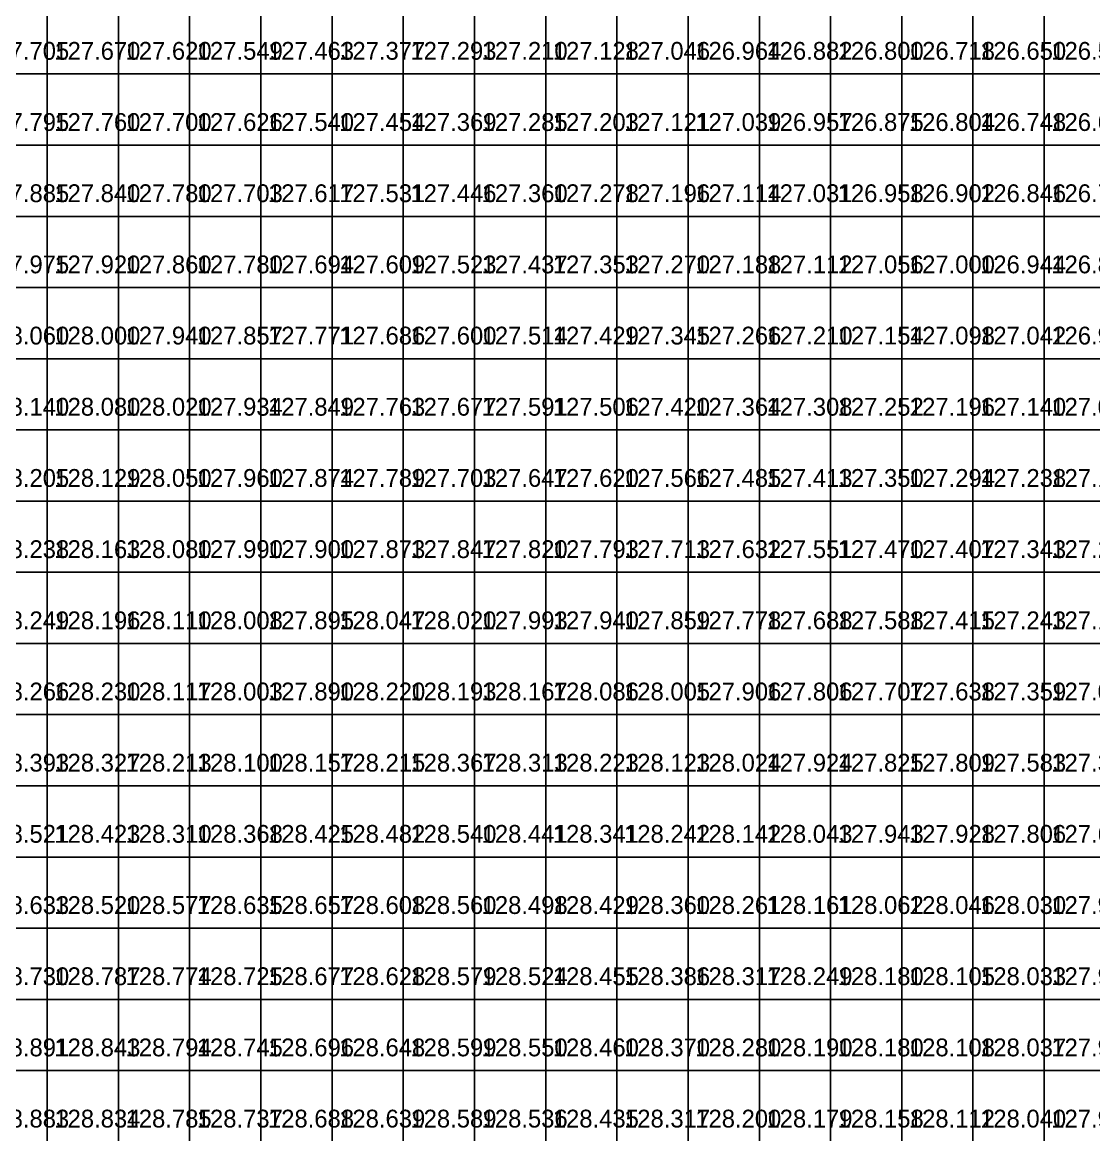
# Model space of a CAD drawing. Header units: metres. Extents: x 287857 to 287978, y 62957 to 63018.
# Drawn here: x 287917.57 to 287932.62, y 62971.93 to 62987.56 of the extents above; entities that cross this region are included whole.
import ezdxf

# ---------------------------------------------------------------- set-up
doc = ezdxf.new("R2010")
doc.units = ezdxf.units.M
for name, color, linetype, true_color in [('SURVEY-INTERP', 7, 'Continuous', 0x94a3b8), ('SURVEY-LEVEL-TXT', 7, 'Continuous', 0x4ade80), ('SURVEY-REAL', 7, 'Continuous', 0x4ade80)]:
    doc.layers.add(name, color=color, linetype=linetype, true_color=true_color)

msp = doc.modelspace()

# ---------------------------------------------------------------- linework, layer by layer
at = {"layer": 'SURVEY-INTERP'}
for points in [[(287916.925, 62986.831, 127.705), (287917.925, 62986.831, 127.705), (287917.925, 62987.831, 127.705), (287916.925, 62987.831, 127.705), (287916.925, 62986.831, 127.705)], [(287917.925, 62986.831, 127.67), (287918.925, 62986.831, 127.67), (287918.925, 62987.831, 127.67), (287917.925, 62987.831, 127.67), (287917.925, 62986.831, 127.67)], [(287918.925, 62986.831, 127.62), (287919.925, 62986.831, 127.62), (287919.925, 62987.831, 127.62), (287918.925, 62987.831, 127.62), (287918.925, 62986.831, 127.62)], [(287919.925, 62986.831, 127.549), (287920.925, 62986.831, 127.549), (287920.925, 62987.831, 127.549), (287919.925, 62987.831, 127.549), (287919.925, 62986.831, 127.549)], [(287920.925, 62986.831, 127.463), (287921.925, 62986.831, 127.463), (287921.925, 62987.831, 127.463), (287920.925, 62987.831, 127.463), (287920.925, 62986.831, 127.463)], [(287921.925, 62986.831, 127.377), (287922.925, 62986.831, 127.377), (287922.925, 62987.831, 127.377), (287921.925, 62987.831, 127.377), (287921.925, 62986.831, 127.377)], [(287922.925, 62986.831, 127.293), (287923.925, 62986.831, 127.293), (287923.925, 62987.831, 127.293), (287922.925, 62987.831, 127.293), (287922.925, 62986.831, 127.293)], [(287923.925, 62986.831, 127.21), (287924.925, 62986.831, 127.21), (287924.925, 62987.831, 127.21), (287923.925, 62987.831, 127.21), (287923.925, 62986.831, 127.21)], [(287924.925, 62986.831, 127.128), (287925.925, 62986.831, 127.128), (287925.925, 62987.831, 127.128), (287924.925, 62987.831, 127.128), (287924.925, 62986.831, 127.128)], [(287925.925, 62986.831, 127.046), (287926.925, 62986.831, 127.046), (287926.925, 62987.831, 127.046), (287925.925, 62987.831, 127.046), (287925.925, 62986.831, 127.046)], [(287926.925, 62986.831, 126.964), (287927.925, 62986.831, 126.964), (287927.925, 62987.831, 126.964), (287926.925, 62987.831, 126.964), (287926.925, 62986.831, 126.964)], [(287927.925, 62986.831, 126.882), (287928.925, 62986.831, 126.882), (287928.925, 62987.831, 126.882), (287927.925, 62987.831, 126.882), (287927.925, 62986.831, 126.882)], [(287928.925, 62986.831, 126.8), (287929.925, 62986.831, 126.8), (287929.925, 62987.831, 126.8), (287928.925, 62987.831, 126.8), (287928.925, 62986.831, 126.8)], [(287929.925, 62986.831, 126.718), (287930.925, 62986.831, 126.718), (287930.925, 62987.831, 126.718), (287929.925, 62987.831, 126.718), (287929.925, 62986.831, 126.718)], [(287930.925, 62986.831, 126.65), (287931.925, 62986.831, 126.65), (287931.925, 62987.831, 126.65), (287930.925, 62987.831, 126.65), (287930.925, 62986.831, 126.65)], [(287931.925, 62986.831, 126.594), (287932.925, 62986.831, 126.594), (287932.925, 62987.831, 126.594), (287931.925, 62987.831, 126.594), (287931.925, 62986.831, 126.594)], [(287916.925, 62985.831, 127.795), (287917.925, 62985.831, 127.795), (287917.925, 62986.831, 127.795), (287916.925, 62986.831, 127.795), (287916.925, 62985.831, 127.795)], [(287917.925, 62985.831, 127.76), (287918.925, 62985.831, 127.76), (287918.925, 62986.831, 127.76), (287917.925, 62986.831, 127.76), (287917.925, 62985.831, 127.76)], [(287918.925, 62985.831, 127.7), (287919.925, 62985.831, 127.7), (287919.925, 62986.831, 127.7), (287918.925, 62986.831, 127.7), (287918.925, 62985.831, 127.7)], [(287919.925, 62985.831, 127.626), (287920.925, 62985.831, 127.626), (287920.925, 62986.831, 127.626), (287919.925, 62986.831, 127.626), (287919.925, 62985.831, 127.626)], [(287920.925, 62985.831, 127.54), (287921.925, 62985.831, 127.54), (287921.925, 62986.831, 127.54), (287920.925, 62986.831, 127.54), (287920.925, 62985.831, 127.54)], [(287921.925, 62985.831, 127.454), (287922.925, 62985.831, 127.454), (287922.925, 62986.831, 127.454), (287921.925, 62986.831, 127.454), (287921.925, 62985.831, 127.454)], [(287922.925, 62985.831, 127.369), (287923.925, 62985.831, 127.369), (287923.925, 62986.831, 127.369), (287922.925, 62986.831, 127.369), (287922.925, 62985.831, 127.369)], [(287923.925, 62985.831, 127.285), (287924.925, 62985.831, 127.285), (287924.925, 62986.831, 127.285), (287923.925, 62986.831, 127.285), (287923.925, 62985.831, 127.285)], [(287924.925, 62985.831, 127.203), (287925.925, 62985.831, 127.203), (287925.925, 62986.831, 127.203), (287924.925, 62986.831, 127.203), (287924.925, 62985.831, 127.203)], [(287925.925, 62985.831, 127.121), (287926.925, 62985.831, 127.121), (287926.925, 62986.831, 127.121), (287925.925, 62986.831, 127.121), (287925.925, 62985.831, 127.121)], [(287926.925, 62985.831, 127.039), (287927.925, 62985.831, 127.039), (287927.925, 62986.831, 127.039), (287926.925, 62986.831, 127.039), (287926.925, 62985.831, 127.039)], [(287927.925, 62985.831, 126.957), (287928.925, 62985.831, 126.957), (287928.925, 62986.831, 126.957), (287927.925, 62986.831, 126.957), (287927.925, 62985.831, 126.957)], [(287928.925, 62985.831, 126.875), (287929.925, 62985.831, 126.875), (287929.925, 62986.831, 126.875), (287928.925, 62986.831, 126.875), (287928.925, 62985.831, 126.875)], [(287929.925, 62985.831, 126.804), (287930.925, 62985.831, 126.804), (287930.925, 62986.831, 126.804), (287929.925, 62986.831, 126.804), (287929.925, 62985.831, 126.804)], [(287930.925, 62985.831, 126.748), (287931.925, 62985.831, 126.748), (287931.925, 62986.831, 126.748), (287930.925, 62986.831, 126.748), (287930.925, 62985.831, 126.748)], [(287931.925, 62985.831, 126.692), (287932.925, 62985.831, 126.692), (287932.925, 62986.831, 126.692), (287931.925, 62986.831, 126.692), (287931.925, 62985.831, 126.692)], [(287916.925, 62984.831, 127.885), (287917.925, 62984.831, 127.885), (287917.925, 62985.831, 127.885), (287916.925, 62985.831, 127.885), (287916.925, 62984.831, 127.885)], [(287917.925, 62984.831, 127.84), (287918.925, 62984.831, 127.84), (287918.925, 62985.831, 127.84), (287917.925, 62985.831, 127.84), (287917.925, 62984.831, 127.84)], [(287918.925, 62984.831, 127.78), (287919.925, 62984.831, 127.78), (287919.925, 62985.831, 127.78), (287918.925, 62985.831, 127.78), (287918.925, 62984.831, 127.78)], [(287919.925, 62984.831, 127.703), (287920.925, 62984.831, 127.703), (287920.925, 62985.831, 127.703), (287919.925, 62985.831, 127.703), (287919.925, 62984.831, 127.703)], [(287920.925, 62984.831, 127.617), (287921.925, 62984.831, 127.617), (287921.925, 62985.831, 127.617), (287920.925, 62985.831, 127.617), (287920.925, 62984.831, 127.617)], [(287921.925, 62984.831, 127.531), (287922.925, 62984.831, 127.531), (287922.925, 62985.831, 127.531), (287921.925, 62985.831, 127.531), (287921.925, 62984.831, 127.531)], [(287922.925, 62984.831, 127.446), (287923.925, 62984.831, 127.446), (287923.925, 62985.831, 127.446), (287922.925, 62985.831, 127.446), (287922.925, 62984.831, 127.446)], [(287923.925, 62984.831, 127.36), (287924.925, 62984.831, 127.36), (287924.925, 62985.831, 127.36), (287923.925, 62985.831, 127.36), (287923.925, 62984.831, 127.36)], [(287924.925, 62984.831, 127.278), (287925.925, 62984.831, 127.278), (287925.925, 62985.831, 127.278), (287924.925, 62985.831, 127.278), (287924.925, 62984.831, 127.278)], [(287925.925, 62984.831, 127.196), (287926.925, 62984.831, 127.196), (287926.925, 62985.831, 127.196), (287925.925, 62985.831, 127.196), (287925.925, 62984.831, 127.196)], [(287926.925, 62984.831, 127.114), (287927.925, 62984.831, 127.114), (287927.925, 62985.831, 127.114), (287926.925, 62985.831, 127.114), (287926.925, 62984.831, 127.114)], [(287927.925, 62984.831, 127.031), (287928.925, 62984.831, 127.031), (287928.925, 62985.831, 127.031), (287927.925, 62985.831, 127.031), (287927.925, 62984.831, 127.031)], [(287928.925, 62984.831, 126.958), (287929.925, 62984.831, 126.958), (287929.925, 62985.831, 126.958), (287928.925, 62985.831, 126.958), (287928.925, 62984.831, 126.958)], [(287929.925, 62984.831, 126.902), (287930.925, 62984.831, 126.902), (287930.925, 62985.831, 126.902), (287929.925, 62985.831, 126.902), (287929.925, 62984.831, 126.902)], [(287930.925, 62984.831, 126.846), (287931.925, 62984.831, 126.846), (287931.925, 62985.831, 126.846), (287930.925, 62985.831, 126.846), (287930.925, 62984.831, 126.846)], [(287931.925, 62984.831, 126.79), (287932.925, 62984.831, 126.79), (287932.925, 62985.831, 126.79), (287931.925, 62985.831, 126.79), (287931.925, 62984.831, 126.79)], [(287916.925, 62983.831, 127.975), (287917.925, 62983.831, 127.975), (287917.925, 62984.831, 127.975), (287916.925, 62984.831, 127.975), (287916.925, 62983.831, 127.975)], [(287917.925, 62983.831, 127.92), (287918.925, 62983.831, 127.92), (287918.925, 62984.831, 127.92), (287917.925, 62984.831, 127.92), (287917.925, 62983.831, 127.92)], [(287918.925, 62983.831, 127.86), (287919.925, 62983.831, 127.86), (287919.925, 62984.831, 127.86), (287918.925, 62984.831, 127.86), (287918.925, 62983.831, 127.86)], [(287919.925, 62983.831, 127.78), (287920.925, 62983.831, 127.78), (287920.925, 62984.831, 127.78), (287919.925, 62984.831, 127.78), (287919.925, 62983.831, 127.78)], [(287920.925, 62983.831, 127.694), (287921.925, 62983.831, 127.694), (287921.925, 62984.831, 127.694), (287920.925, 62984.831, 127.694), (287920.925, 62983.831, 127.694)], [(287921.925, 62983.831, 127.609), (287922.925, 62983.831, 127.609), (287922.925, 62984.831, 127.609), (287921.925, 62984.831, 127.609), (287921.925, 62983.831, 127.609)], [(287922.925, 62983.831, 127.523), (287923.925, 62983.831, 127.523), (287923.925, 62984.831, 127.523), (287922.925, 62984.831, 127.523), (287922.925, 62983.831, 127.523)], [(287923.925, 62983.831, 127.437), (287924.925, 62983.831, 127.437), (287924.925, 62984.831, 127.437), (287923.925, 62984.831, 127.437), (287923.925, 62983.831, 127.437)], [(287924.925, 62983.831, 127.353), (287925.925, 62983.831, 127.353), (287925.925, 62984.831, 127.353), (287924.925, 62984.831, 127.353), (287924.925, 62983.831, 127.353)], [(287925.925, 62983.831, 127.27), (287926.925, 62983.831, 127.27), (287926.925, 62984.831, 127.27), (287925.925, 62984.831, 127.27), (287925.925, 62983.831, 127.27)], [(287926.925, 62983.831, 127.188), (287927.925, 62983.831, 127.188), (287927.925, 62984.831, 127.188), (287926.925, 62984.831, 127.188), (287926.925, 62983.831, 127.188)], [(287927.925, 62983.831, 127.112), (287928.925, 62983.831, 127.112), (287928.925, 62984.831, 127.112), (287927.925, 62984.831, 127.112), (287927.925, 62983.831, 127.112)], [(287928.925, 62983.831, 127.056), (287929.925, 62983.831, 127.056), (287929.925, 62984.831, 127.056), (287928.925, 62984.831, 127.056), (287928.925, 62983.831, 127.056)], [(287929.925, 62983.831, 127), (287930.925, 62983.831, 127), (287930.925, 62984.831, 127), (287929.925, 62984.831, 127), (287929.925, 62983.831, 127)], [(287930.925, 62983.831, 126.944), (287931.925, 62983.831, 126.944), (287931.925, 62984.831, 126.944), (287930.925, 62984.831, 126.944), (287930.925, 62983.831, 126.944)], [(287931.925, 62983.831, 126.888), (287932.925, 62983.831, 126.888), (287932.925, 62984.831, 126.888), (287931.925, 62984.831, 126.888), (287931.925, 62983.831, 126.888)], [(287916.925, 62982.831, 128.06), (287917.925, 62982.831, 128.06), (287917.925, 62983.831, 128.06), (287916.925, 62983.831, 128.06), (287916.925, 62982.831, 128.06)], [(287917.925, 62982.831, 128), (287918.925, 62982.831, 128), (287918.925, 62983.831, 128), (287917.925, 62983.831, 128), (287917.925, 62982.831, 128)], [(287918.925, 62982.831, 127.94), (287919.925, 62982.831, 127.94), (287919.925, 62983.831, 127.94), (287918.925, 62983.831, 127.94), (287918.925, 62982.831, 127.94)], [(287919.925, 62982.831, 127.857), (287920.925, 62982.831, 127.857), (287920.925, 62983.831, 127.857), (287919.925, 62983.831, 127.857), (287919.925, 62982.831, 127.857)], [(287920.925, 62982.831, 127.771), (287921.925, 62982.831, 127.771), (287921.925, 62983.831, 127.771), (287920.925, 62983.831, 127.771), (287920.925, 62982.831, 127.771)], [(287921.925, 62982.831, 127.686), (287922.925, 62982.831, 127.686), (287922.925, 62983.831, 127.686), (287921.925, 62983.831, 127.686), (287921.925, 62982.831, 127.686)], [(287922.925, 62982.831, 127.6), (287923.925, 62982.831, 127.6), (287923.925, 62983.831, 127.6), (287922.925, 62983.831, 127.6), (287922.925, 62982.831, 127.6)], [(287923.925, 62982.831, 127.514), (287924.925, 62982.831, 127.514), (287924.925, 62983.831, 127.514), (287923.925, 62983.831, 127.514), (287923.925, 62982.831, 127.514)], [(287924.925, 62982.831, 127.429), (287925.925, 62982.831, 127.429), (287925.925, 62983.831, 127.429), (287924.925, 62983.831, 127.429), (287924.925, 62982.831, 127.429)], [(287925.925, 62982.831, 127.345), (287926.925, 62982.831, 127.345), (287926.925, 62983.831, 127.345), (287925.925, 62983.831, 127.345), (287925.925, 62982.831, 127.345)], [(287926.925, 62982.831, 127.266), (287927.925, 62982.831, 127.266), (287927.925, 62983.831, 127.266), (287926.925, 62983.831, 127.266), (287926.925, 62982.831, 127.266)], [(287927.925, 62982.831, 127.21), (287928.925, 62982.831, 127.21), (287928.925, 62983.831, 127.21), (287927.925, 62983.831, 127.21), (287927.925, 62982.831, 127.21)], [(287928.925, 62982.831, 127.154), (287929.925, 62982.831, 127.154), (287929.925, 62983.831, 127.154), (287928.925, 62983.831, 127.154), (287928.925, 62982.831, 127.154)], [(287929.925, 62982.831, 127.098), (287930.925, 62982.831, 127.098), (287930.925, 62983.831, 127.098), (287929.925, 62983.831, 127.098), (287929.925, 62982.831, 127.098)], [(287930.925, 62982.831, 127.042), (287931.925, 62982.831, 127.042), (287931.925, 62983.831, 127.042), (287930.925, 62983.831, 127.042), (287930.925, 62982.831, 127.042)], [(287931.925, 62982.831, 126.986), (287932.925, 62982.831, 126.986), (287932.925, 62983.831, 126.986), (287931.925, 62983.831, 126.986), (287931.925, 62982.831, 126.986)], [(287916.925, 62981.831, 128.14), (287917.925, 62981.831, 128.14), (287917.925, 62982.831, 128.14), (287916.925, 62982.831, 128.14), (287916.925, 62981.831, 128.14)], [(287917.925, 62981.831, 128.08), (287918.925, 62981.831, 128.08), (287918.925, 62982.831, 128.08), (287917.925, 62982.831, 128.08), (287917.925, 62981.831, 128.08)], [(287919.925, 62981.831, 127.934), (287920.925, 62981.831, 127.934), (287920.925, 62982.831, 127.934), (287919.925, 62982.831, 127.934), (287919.925, 62981.831, 127.934)], [(287920.925, 62981.831, 127.849), (287921.925, 62981.831, 127.849), (287921.925, 62982.831, 127.849), (287920.925, 62982.831, 127.849), (287920.925, 62981.831, 127.849)], [(287921.925, 62981.831, 127.763), (287922.925, 62981.831, 127.763), (287922.925, 62982.831, 127.763), (287921.925, 62982.831, 127.763), (287921.925, 62981.831, 127.763)], [(287922.925, 62981.831, 127.677), (287923.925, 62981.831, 127.677), (287923.925, 62982.831, 127.677), (287922.925, 62982.831, 127.677), (287922.925, 62981.831, 127.677)], [(287923.925, 62981.831, 127.591), (287924.925, 62981.831, 127.591), (287924.925, 62982.831, 127.591), (287923.925, 62982.831, 127.591), (287923.925, 62981.831, 127.591)], [(287924.925, 62981.831, 127.506), (287925.925, 62981.831, 127.506), (287925.925, 62982.831, 127.506), (287924.925, 62982.831, 127.506), (287924.925, 62981.831, 127.506)], [(287926.925, 62981.831, 127.364), (287927.925, 62981.831, 127.364), (287927.925, 62982.831, 127.364), (287926.925, 62982.831, 127.364), (287926.925, 62981.831, 127.364)], [(287927.925, 62981.831, 127.308), (287928.925, 62981.831, 127.308), (287928.925, 62982.831, 127.308), (287927.925, 62982.831, 127.308), (287927.925, 62981.831, 127.308)], [(287928.925, 62981.831, 127.252), (287929.925, 62981.831, 127.252), (287929.925, 62982.831, 127.252), (287928.925, 62982.831, 127.252), (287928.925, 62981.831, 127.252)], [(287929.925, 62981.831, 127.196), (287930.925, 62981.831, 127.196), (287930.925, 62982.831, 127.196), (287929.925, 62982.831, 127.196), (287929.925, 62981.831, 127.196)], [(287930.925, 62981.831, 127.14), (287931.925, 62981.831, 127.14), (287931.925, 62982.831, 127.14), (287930.925, 62982.831, 127.14), (287930.925, 62981.831, 127.14)], [(287931.925, 62981.831, 127.084), (287932.925, 62981.831, 127.084), (287932.925, 62982.831, 127.084), (287931.925, 62982.831, 127.084), (287931.925, 62981.831, 127.084)], [(287916.925, 62980.831, 128.205), (287917.925, 62980.831, 128.205), (287917.925, 62981.831, 128.205), (287916.925, 62981.831, 128.205), (287916.925, 62980.831, 128.205)], [(287917.925, 62980.831, 128.129), (287918.925, 62980.831, 128.129), (287918.925, 62981.831, 128.129), (287917.925, 62981.831, 128.129), (287917.925, 62980.831, 128.129)], [(287918.925, 62980.831, 128.05), (287919.925, 62980.831, 128.05), (287919.925, 62981.831, 128.05), (287918.925, 62981.831, 128.05), (287918.925, 62980.831, 128.05)], [(287919.925, 62980.831, 127.96), (287920.925, 62980.831, 127.96), (287920.925, 62981.831, 127.96), (287919.925, 62981.831, 127.96), (287919.925, 62980.831, 127.96)], [(287920.925, 62980.831, 127.874), (287921.925, 62980.831, 127.874), (287921.925, 62981.831, 127.874), (287920.925, 62981.831, 127.874), (287920.925, 62980.831, 127.874)], [(287921.925, 62980.831, 127.789), (287922.925, 62980.831, 127.789), (287922.925, 62981.831, 127.789), (287921.925, 62981.831, 127.789), (287921.925, 62980.831, 127.789)], [(287922.925, 62980.831, 127.703), (287923.925, 62980.831, 127.703), (287923.925, 62981.831, 127.703), (287922.925, 62981.831, 127.703), (287922.925, 62980.831, 127.703)], [(287923.925, 62980.831, 127.647), (287924.925, 62980.831, 127.647), (287924.925, 62981.831, 127.647), (287923.925, 62981.831, 127.647), (287923.925, 62980.831, 127.647)], [(287924.925, 62980.831, 127.62), (287925.925, 62980.831, 127.62), (287925.925, 62981.831, 127.62), (287924.925, 62981.831, 127.62), (287924.925, 62980.831, 127.62)], [(287925.925, 62980.831, 127.566), (287926.925, 62980.831, 127.566), (287926.925, 62981.831, 127.566), (287925.925, 62981.831, 127.566), (287925.925, 62980.831, 127.566)], [(287926.925, 62980.831, 127.485), (287927.925, 62980.831, 127.485), (287927.925, 62981.831, 127.485), (287926.925, 62981.831, 127.485), (287926.925, 62980.831, 127.485)], [(287927.925, 62980.831, 127.413), (287928.925, 62980.831, 127.413), (287928.925, 62981.831, 127.413), (287927.925, 62981.831, 127.413), (287927.925, 62980.831, 127.413)], [(287928.925, 62980.831, 127.35), (287929.925, 62980.831, 127.35), (287929.925, 62981.831, 127.35), (287928.925, 62981.831, 127.35), (287928.925, 62980.831, 127.35)], [(287929.925, 62980.831, 127.294), (287930.925, 62980.831, 127.294), (287930.925, 62981.831, 127.294), (287929.925, 62981.831, 127.294), (287929.925, 62980.831, 127.294)], [(287930.925, 62980.831, 127.238), (287931.925, 62980.831, 127.238), (287931.925, 62981.831, 127.238), (287930.925, 62981.831, 127.238), (287930.925, 62980.831, 127.238)], [(287931.925, 62980.831, 127.182), (287932.925, 62980.831, 127.182), (287932.925, 62981.831, 127.182), (287931.925, 62981.831, 127.182), (287931.925, 62980.831, 127.182)], [(287916.925, 62979.831, 128.238), (287917.925, 62979.831, 128.238), (287917.925, 62980.831, 128.238), (287916.925, 62980.831, 128.238), (287916.925, 62979.831, 128.238)], [(287917.925, 62979.831, 128.163), (287918.925, 62979.831, 128.163), (287918.925, 62980.831, 128.163), (287917.925, 62980.831, 128.163), (287917.925, 62979.831, 128.163)], [(287918.925, 62979.831, 128.08), (287919.925, 62979.831, 128.08), (287919.925, 62980.831, 128.08), (287918.925, 62980.831, 128.08), (287918.925, 62979.831, 128.08)], [(287919.925, 62979.831, 127.99), (287920.925, 62979.831, 127.99), (287920.925, 62980.831, 127.99), (287919.925, 62980.831, 127.99), (287919.925, 62979.831, 127.99)], [(287921.925, 62979.831, 127.873), (287922.925, 62979.831, 127.873), (287922.925, 62980.831, 127.873), (287921.925, 62980.831, 127.873), (287921.925, 62979.831, 127.873)], [(287922.925, 62979.831, 127.847), (287923.925, 62979.831, 127.847), (287923.925, 62980.831, 127.847), (287922.925, 62980.831, 127.847), (287922.925, 62979.831, 127.847)], [(287923.925, 62979.831, 127.82), (287924.925, 62979.831, 127.82), (287924.925, 62980.831, 127.82), (287923.925, 62980.831, 127.82), (287923.925, 62979.831, 127.82)], [(287924.925, 62979.831, 127.793), (287925.925, 62979.831, 127.793), (287925.925, 62980.831, 127.793), (287924.925, 62980.831, 127.793), (287924.925, 62979.831, 127.793)], [(287925.925, 62979.831, 127.713), (287926.925, 62979.831, 127.713), (287926.925, 62980.831, 127.713), (287925.925, 62980.831, 127.713), (287925.925, 62979.831, 127.713)], [(287926.925, 62979.831, 127.632), (287927.925, 62979.831, 127.632), (287927.925, 62980.831, 127.632), (287926.925, 62980.831, 127.632), (287926.925, 62979.831, 127.632)], [(287927.925, 62979.831, 127.551), (287928.925, 62979.831, 127.551), (287928.925, 62980.831, 127.551), (287927.925, 62980.831, 127.551), (287927.925, 62979.831, 127.551)], [(287929.925, 62979.831, 127.407), (287930.925, 62979.831, 127.407), (287930.925, 62980.831, 127.407), (287929.925, 62980.831, 127.407), (287929.925, 62979.831, 127.407)], [(287930.925, 62979.831, 127.343), (287931.925, 62979.831, 127.343), (287931.925, 62980.831, 127.343), (287930.925, 62980.831, 127.343), (287930.925, 62979.831, 127.343)], [(287916.925, 62978.831, 128.249), (287917.925, 62978.831, 128.249), (287917.925, 62979.831, 128.249), (287916.925, 62979.831, 128.249), (287916.925, 62978.831, 128.249)], [(287917.925, 62978.831, 128.196), (287918.925, 62978.831, 128.196), (287918.925, 62979.831, 128.196), (287917.925, 62979.831, 128.196), (287917.925, 62978.831, 128.196)], [(287918.925, 62978.831, 128.11), (287919.925, 62978.831, 128.11), (287919.925, 62979.831, 128.11), (287918.925, 62979.831, 128.11), (287918.925, 62978.831, 128.11)], [(287919.925, 62978.831, 128.008), (287920.925, 62978.831, 128.008), (287920.925, 62979.831, 128.008), (287919.925, 62979.831, 128.008), (287919.925, 62978.831, 128.008)], [(287920.925, 62978.831, 127.895), (287921.925, 62978.831, 127.895), (287921.925, 62979.831, 127.895), (287920.925, 62979.831, 127.895), (287920.925, 62978.831, 127.895)], [(287921.925, 62978.831, 128.047), (287922.925, 62978.831, 128.047), (287922.925, 62979.831, 128.047), (287921.925, 62979.831, 128.047), (287921.925, 62978.831, 128.047)], [(287922.925, 62978.831, 128.02), (287923.925, 62978.831, 128.02), (287923.925, 62979.831, 128.02), (287922.925, 62979.831, 128.02), (287922.925, 62978.831, 128.02)], [(287923.925, 62978.831, 127.993), (287924.925, 62978.831, 127.993), (287924.925, 62979.831, 127.993), (287923.925, 62979.831, 127.993), (287923.925, 62978.831, 127.993)], [(287924.925, 62978.831, 127.94), (287925.925, 62978.831, 127.94), (287925.925, 62979.831, 127.94), (287924.925, 62979.831, 127.94), (287924.925, 62978.831, 127.94)], [(287925.925, 62978.831, 127.859), (287926.925, 62978.831, 127.859), (287926.925, 62979.831, 127.859), (287925.925, 62979.831, 127.859), (287925.925, 62978.831, 127.859)], [(287926.925, 62978.831, 127.778), (287927.925, 62978.831, 127.778), (287927.925, 62979.831, 127.778), (287926.925, 62979.831, 127.778), (287926.925, 62978.831, 127.778)], [(287927.925, 62978.831, 127.688), (287928.925, 62978.831, 127.688), (287928.925, 62979.831, 127.688), (287927.925, 62979.831, 127.688), (287927.925, 62978.831, 127.688)], [(287928.925, 62978.831, 127.588), (287929.925, 62978.831, 127.588), (287929.925, 62979.831, 127.588), (287928.925, 62979.831, 127.588), (287928.925, 62978.831, 127.588)], [(287929.925, 62978.831, 127.415), (287930.925, 62978.831, 127.415), (287930.925, 62979.831, 127.415), (287929.925, 62979.831, 127.415), (287929.925, 62978.831, 127.415)], [(287930.925, 62978.831, 127.243), (287931.925, 62978.831, 127.243), (287931.925, 62979.831, 127.243), (287930.925, 62979.831, 127.243), (287930.925, 62978.831, 127.243)], [(287931.925, 62978.831, 127.18), (287932.925, 62978.831, 127.18), (287932.925, 62979.831, 127.18), (287931.925, 62979.831, 127.18), (287931.925, 62978.831, 127.18)], [(287916.925, 62977.831, 128.266), (287917.925, 62977.831, 128.266), (287917.925, 62978.831, 128.266), (287916.925, 62978.831, 128.266), (287916.925, 62977.831, 128.266)], [(287918.925, 62977.831, 128.117), (287919.925, 62977.831, 128.117), (287919.925, 62978.831, 128.117), (287918.925, 62978.831, 128.117), (287918.925, 62977.831, 128.117)], [(287919.925, 62977.831, 128.003), (287920.925, 62977.831, 128.003), (287920.925, 62978.831, 128.003), (287919.925, 62978.831, 128.003), (287919.925, 62977.831, 128.003)], [(287921.925, 62977.831, 128.22), (287922.925, 62977.831, 128.22), (287922.925, 62978.831, 128.22), (287921.925, 62978.831, 128.22), (287921.925, 62977.831, 128.22)], [(287922.925, 62977.831, 128.193), (287923.925, 62977.831, 128.193), (287923.925, 62978.831, 128.193), (287922.925, 62978.831, 128.193), (287922.925, 62977.831, 128.193)], [(287923.925, 62977.831, 128.167), (287924.925, 62977.831, 128.167), (287924.925, 62978.831, 128.167), (287923.925, 62978.831, 128.167), (287923.925, 62977.831, 128.167)], [(287924.925, 62977.831, 128.086), (287925.925, 62977.831, 128.086), (287925.925, 62978.831, 128.086), (287924.925, 62978.831, 128.086), (287924.925, 62977.831, 128.086)], [(287925.925, 62977.831, 128.005), (287926.925, 62977.831, 128.005), (287926.925, 62978.831, 128.005), (287925.925, 62978.831, 128.005), (287925.925, 62977.831, 128.005)], [(287926.925, 62977.831, 127.906), (287927.925, 62977.831, 127.906), (287927.925, 62978.831, 127.906), (287926.925, 62978.831, 127.906), (287926.925, 62977.831, 127.906)], [(287927.925, 62977.831, 127.806), (287928.925, 62977.831, 127.806), (287928.925, 62978.831, 127.806), (287927.925, 62978.831, 127.806), (287927.925, 62977.831, 127.806)], [(287928.925, 62977.831, 127.707), (287929.925, 62977.831, 127.707), (287929.925, 62978.831, 127.707), (287928.925, 62978.831, 127.707), (287928.925, 62977.831, 127.707)], [(287929.925, 62977.831, 127.638), (287930.925, 62977.831, 127.638), (287930.925, 62978.831, 127.638), (287929.925, 62978.831, 127.638), (287929.925, 62977.831, 127.638)], [(287930.925, 62977.831, 127.359), (287931.925, 62977.831, 127.359), (287931.925, 62978.831, 127.359), (287930.925, 62978.831, 127.359), (287930.925, 62977.831, 127.359)], [(287916.925, 62976.831, 128.393), (287917.925, 62976.831, 128.393), (287917.925, 62977.831, 128.393), (287916.925, 62977.831, 128.393), (287916.925, 62976.831, 128.393)], [(287917.925, 62976.831, 128.327), (287918.925, 62976.831, 128.327), (287918.925, 62977.831, 128.327), (287917.925, 62977.831, 128.327), (287917.925, 62976.831, 128.327)], [(287918.925, 62976.831, 128.213), (287919.925, 62976.831, 128.213), (287919.925, 62977.831, 128.213), (287918.925, 62977.831, 128.213), (287918.925, 62976.831, 128.213)], [(287919.925, 62976.831, 128.1), (287920.925, 62976.831, 128.1), (287920.925, 62977.831, 128.1), (287919.925, 62977.831, 128.1), (287919.925, 62976.831, 128.1)], [(287920.925, 62976.831, 128.157), (287921.925, 62976.831, 128.157), (287921.925, 62977.831, 128.157), (287920.925, 62977.831, 128.157), (287920.925, 62976.831, 128.157)], [(287921.925, 62976.831, 128.215), (287922.925, 62976.831, 128.215), (287922.925, 62977.831, 128.215), (287921.925, 62977.831, 128.215), (287921.925, 62976.831, 128.215)], [(287922.925, 62976.831, 128.367), (287923.925, 62976.831, 128.367), (287923.925, 62977.831, 128.367), (287922.925, 62977.831, 128.367), (287922.925, 62976.831, 128.367)], [(287923.925, 62976.831, 128.313), (287924.925, 62976.831, 128.313), (287924.925, 62977.831, 128.313), (287923.925, 62977.831, 128.313), (287923.925, 62976.831, 128.313)], [(287924.925, 62976.831, 128.223), (287925.925, 62976.831, 128.223), (287925.925, 62977.831, 128.223), (287924.925, 62977.831, 128.223), (287924.925, 62976.831, 128.223)], [(287925.925, 62976.831, 128.123), (287926.925, 62976.831, 128.123), (287926.925, 62977.831, 128.123), (287925.925, 62977.831, 128.123), (287925.925, 62976.831, 128.123)], [(287926.925, 62976.831, 128.024), (287927.925, 62976.831, 128.024), (287927.925, 62977.831, 128.024), (287926.925, 62977.831, 128.024), (287926.925, 62976.831, 128.024)], [(287927.925, 62976.831, 127.924), (287928.925, 62976.831, 127.924), (287928.925, 62977.831, 127.924), (287927.925, 62977.831, 127.924), (287927.925, 62976.831, 127.924)], [(287928.925, 62976.831, 127.825), (287929.925, 62976.831, 127.825), (287929.925, 62977.831, 127.825), (287928.925, 62977.831, 127.825), (287928.925, 62976.831, 127.825)], [(287929.925, 62976.831, 127.809), (287930.925, 62976.831, 127.809), (287930.925, 62977.831, 127.809), (287929.925, 62977.831, 127.809), (287929.925, 62976.831, 127.809)], [(287930.925, 62976.831, 127.583), (287931.925, 62976.831, 127.583), (287931.925, 62977.831, 127.583), (287930.925, 62977.831, 127.583), (287930.925, 62976.831, 127.583)], [(287931.925, 62976.831, 127.362), (287932.925, 62976.831, 127.362), (287932.925, 62977.831, 127.362), (287931.925, 62977.831, 127.362), (287931.925, 62976.831, 127.362)], [(287916.925, 62975.831, 128.521), (287917.925, 62975.831, 128.521), (287917.925, 62976.831, 128.521), (287916.925, 62976.831, 128.521), (287916.925, 62975.831, 128.521)], [(287917.925, 62975.831, 128.423), (287918.925, 62975.831, 128.423), (287918.925, 62976.831, 128.423), (287917.925, 62976.831, 128.423), (287917.925, 62975.831, 128.423)], [(287918.925, 62975.831, 128.31), (287919.925, 62975.831, 128.31), (287919.925, 62976.831, 128.31), (287918.925, 62976.831, 128.31), (287918.925, 62975.831, 128.31)], [(287919.925, 62975.831, 128.368), (287920.925, 62975.831, 128.368), (287920.925, 62976.831, 128.368), (287919.925, 62976.831, 128.368), (287919.925, 62975.831, 128.368)], [(287920.925, 62975.831, 128.425), (287921.925, 62975.831, 128.425), (287921.925, 62976.831, 128.425), (287920.925, 62976.831, 128.425), (287920.925, 62975.831, 128.425)], [(287921.925, 62975.831, 128.482), (287922.925, 62975.831, 128.482), (287922.925, 62976.831, 128.482), (287921.925, 62976.831, 128.482), (287921.925, 62975.831, 128.482)], [(287923.925, 62975.831, 128.441), (287924.925, 62975.831, 128.441), (287924.925, 62976.831, 128.441), (287923.925, 62976.831, 128.441), (287923.925, 62975.831, 128.441)], [(287924.925, 62975.831, 128.341), (287925.925, 62975.831, 128.341), (287925.925, 62976.831, 128.341), (287924.925, 62976.831, 128.341), (287924.925, 62975.831, 128.341)], [(287925.925, 62975.831, 128.242), (287926.925, 62975.831, 128.242), (287926.925, 62976.831, 128.242), (287925.925, 62976.831, 128.242), (287925.925, 62975.831, 128.242)], [(287926.925, 62975.831, 128.142), (287927.925, 62975.831, 128.142), (287927.925, 62976.831, 128.142), (287926.925, 62976.831, 128.142), (287926.925, 62975.831, 128.142)], [(287927.925, 62975.831, 128.043), (287928.925, 62975.831, 128.043), (287928.925, 62976.831, 128.043), (287927.925, 62976.831, 128.043), (287927.925, 62975.831, 128.043)], [(287928.925, 62975.831, 127.943), (287929.925, 62975.831, 127.943), (287929.925, 62976.831, 127.943), (287928.925, 62976.831, 127.943), (287928.925, 62975.831, 127.943)], [(287929.925, 62975.831, 127.928), (287930.925, 62975.831, 127.928), (287930.925, 62976.831, 127.928), (287929.925, 62976.831, 127.928), (287929.925, 62975.831, 127.928)], [(287930.925, 62975.831, 127.806), (287931.925, 62975.831, 127.806), (287931.925, 62976.831, 127.806), (287930.925, 62976.831, 127.806), (287930.925, 62975.831, 127.806)], [(287931.925, 62975.831, 127.645), (287932.925, 62975.831, 127.645), (287932.925, 62976.831, 127.645), (287931.925, 62976.831, 127.645), (287931.925, 62975.831, 127.645)], [(287916.925, 62974.831, 128.633), (287917.925, 62974.831, 128.633), (287917.925, 62975.831, 128.633), (287916.925, 62975.831, 128.633), (287916.925, 62974.831, 128.633)], [(287917.925, 62974.831, 128.52), (287918.925, 62974.831, 128.52), (287918.925, 62975.831, 128.52), (287917.925, 62975.831, 128.52), (287917.925, 62974.831, 128.52)], [(287918.925, 62974.831, 128.577), (287919.925, 62974.831, 128.577), (287919.925, 62975.831, 128.577), (287918.925, 62975.831, 128.577), (287918.925, 62974.831, 128.577)], [(287919.925, 62974.831, 128.635), (287920.925, 62974.831, 128.635), (287920.925, 62975.831, 128.635), (287919.925, 62975.831, 128.635), (287919.925, 62974.831, 128.635)], [(287920.925, 62974.831, 128.657), (287921.925, 62974.831, 128.657), (287921.925, 62975.831, 128.657), (287920.925, 62975.831, 128.657), (287920.925, 62974.831, 128.657)], [(287921.925, 62974.831, 128.608), (287922.925, 62974.831, 128.608), (287922.925, 62975.831, 128.608), (287921.925, 62975.831, 128.608), (287921.925, 62974.831, 128.608)], [(287922.925, 62974.831, 128.56), (287923.925, 62974.831, 128.56), (287923.925, 62975.831, 128.56), (287922.925, 62975.831, 128.56), (287922.925, 62974.831, 128.56)], [(287923.925, 62974.831, 128.498), (287924.925, 62974.831, 128.498), (287924.925, 62975.831, 128.498), (287923.925, 62975.831, 128.498), (287923.925, 62974.831, 128.498)], [(287924.925, 62974.831, 128.429), (287925.925, 62974.831, 128.429), (287925.925, 62975.831, 128.429), (287924.925, 62975.831, 128.429), (287924.925, 62974.831, 128.429)], [(287925.925, 62974.831, 128.36), (287926.925, 62974.831, 128.36), (287926.925, 62975.831, 128.36), (287925.925, 62975.831, 128.36), (287925.925, 62974.831, 128.36)], [(287926.925, 62974.831, 128.261), (287927.925, 62974.831, 128.261), (287927.925, 62975.831, 128.261), (287926.925, 62975.831, 128.261), (287926.925, 62974.831, 128.261)], [(287927.925, 62974.831, 128.161), (287928.925, 62974.831, 128.161), (287928.925, 62975.831, 128.161), (287927.925, 62975.831, 128.161), (287927.925, 62974.831, 128.161)], [(287928.925, 62974.831, 128.062), (287929.925, 62974.831, 128.062), (287929.925, 62975.831, 128.062), (287928.925, 62975.831, 128.062), (287928.925, 62974.831, 128.062)], [(287929.925, 62974.831, 128.046), (287930.925, 62974.831, 128.046), (287930.925, 62975.831, 128.046), (287929.925, 62975.831, 128.046), (287929.925, 62974.831, 128.046)], [(287931.925, 62974.831, 127.928), (287932.925, 62974.831, 127.928), (287932.925, 62975.831, 127.928), (287931.925, 62975.831, 127.928), (287931.925, 62974.831, 127.928)], [(287916.925, 62973.831, 128.73), (287917.925, 62973.831, 128.73), (287917.925, 62974.831, 128.73), (287916.925, 62974.831, 128.73), (287916.925, 62973.831, 128.73)], [(287917.925, 62973.831, 128.787), (287918.925, 62973.831, 128.787), (287918.925, 62974.831, 128.787), (287917.925, 62974.831, 128.787), (287917.925, 62973.831, 128.787)], [(287918.925, 62973.831, 128.774), (287919.925, 62973.831, 128.774), (287919.925, 62974.831, 128.774), (287918.925, 62974.831, 128.774), (287918.925, 62973.831, 128.774)], [(287919.925, 62973.831, 128.725), (287920.925, 62973.831, 128.725), (287920.925, 62974.831, 128.725), (287919.925, 62974.831, 128.725), (287919.925, 62973.831, 128.725)], [(287920.925, 62973.831, 128.677), (287921.925, 62973.831, 128.677), (287921.925, 62974.831, 128.677), (287920.925, 62974.831, 128.677), (287920.925, 62973.831, 128.677)], [(287921.925, 62973.831, 128.628), (287922.925, 62973.831, 128.628), (287922.925, 62974.831, 128.628), (287921.925, 62974.831, 128.628), (287921.925, 62973.831, 128.628)], [(287922.925, 62973.831, 128.579), (287923.925, 62973.831, 128.579), (287923.925, 62974.831, 128.579), (287922.925, 62974.831, 128.579), (287922.925, 62973.831, 128.579)], [(287923.925, 62973.831, 128.524), (287924.925, 62973.831, 128.524), (287924.925, 62974.831, 128.524), (287923.925, 62974.831, 128.524), (287923.925, 62973.831, 128.524)], [(287924.925, 62973.831, 128.455), (287925.925, 62973.831, 128.455), (287925.925, 62974.831, 128.455), (287924.925, 62974.831, 128.455), (287924.925, 62973.831, 128.455)], [(287925.925, 62973.831, 128.386), (287926.925, 62973.831, 128.386), (287926.925, 62974.831, 128.386), (287925.925, 62974.831, 128.386), (287925.925, 62973.831, 128.386)], [(287926.925, 62973.831, 128.317), (287927.925, 62973.831, 128.317), (287927.925, 62974.831, 128.317), (287926.925, 62974.831, 128.317), (287926.925, 62973.831, 128.317)], [(287927.925, 62973.831, 128.249), (287928.925, 62973.831, 128.249), (287928.925, 62974.831, 128.249), (287927.925, 62974.831, 128.249), (287927.925, 62973.831, 128.249)], [(287929.925, 62973.831, 128.105), (287930.925, 62973.831, 128.105), (287930.925, 62974.831, 128.105), (287929.925, 62974.831, 128.105), (287929.925, 62973.831, 128.105)], [(287930.925, 62973.831, 128.033), (287931.925, 62973.831, 128.033), (287931.925, 62974.831, 128.033), (287930.925, 62974.831, 128.033), (287930.925, 62973.831, 128.033)], [(287931.925, 62973.831, 127.931), (287932.925, 62973.831, 127.931), (287932.925, 62974.831, 127.931), (287931.925, 62974.831, 127.931), (287931.925, 62973.831, 127.931)], [(287916.925, 62972.831, 128.891), (287917.925, 62972.831, 128.891), (287917.925, 62973.831, 128.891), (287916.925, 62973.831, 128.891), (287916.925, 62972.831, 128.891)], [(287917.925, 62972.831, 128.843), (287918.925, 62972.831, 128.843), (287918.925, 62973.831, 128.843), (287917.925, 62973.831, 128.843), (287917.925, 62972.831, 128.843)], [(287918.925, 62972.831, 128.794), (287919.925, 62972.831, 128.794), (287919.925, 62973.831, 128.794), (287918.925, 62973.831, 128.794), (287918.925, 62972.831, 128.794)], [(287919.925, 62972.831, 128.745), (287920.925, 62972.831, 128.745), (287920.925, 62973.831, 128.745), (287919.925, 62973.831, 128.745), (287919.925, 62972.831, 128.745)], [(287920.925, 62972.831, 128.696), (287921.925, 62972.831, 128.696), (287921.925, 62973.831, 128.696), (287920.925, 62973.831, 128.696), (287920.925, 62972.831, 128.696)], [(287921.925, 62972.831, 128.648), (287922.925, 62972.831, 128.648), (287922.925, 62973.831, 128.648), (287921.925, 62973.831, 128.648), (287921.925, 62972.831, 128.648)], [(287922.925, 62972.831, 128.599), (287923.925, 62972.831, 128.599), (287923.925, 62973.831, 128.599), (287922.925, 62973.831, 128.599), (287922.925, 62972.831, 128.599)], [(287924.925, 62972.831, 128.46), (287925.925, 62972.831, 128.46), (287925.925, 62973.831, 128.46), (287924.925, 62973.831, 128.46), (287924.925, 62972.831, 128.46)], [(287925.925, 62972.831, 128.37), (287926.925, 62972.831, 128.37), (287926.925, 62973.831, 128.37), (287925.925, 62973.831, 128.37), (287925.925, 62972.831, 128.37)], [(287926.925, 62972.831, 128.28), (287927.925, 62972.831, 128.28), (287927.925, 62973.831, 128.28), (287926.925, 62973.831, 128.28), (287926.925, 62972.831, 128.28)], [(287927.925, 62972.831, 128.19), (287928.925, 62972.831, 128.19), (287928.925, 62973.831, 128.19), (287927.925, 62973.831, 128.19), (287927.925, 62972.831, 128.19)], [(287929.925, 62972.831, 128.108), (287930.925, 62972.831, 128.108), (287930.925, 62973.831, 128.108), (287929.925, 62973.831, 128.108), (287929.925, 62972.831, 128.108)], [(287930.925, 62972.831, 128.037), (287931.925, 62972.831, 128.037), (287931.925, 62973.831, 128.037), (287930.925, 62973.831, 128.037), (287930.925, 62972.831, 128.037)], [(287931.925, 62972.831, 127.934), (287932.925, 62972.831, 127.934), (287932.925, 62973.831, 127.934), (287931.925, 62973.831, 127.934), (287931.925, 62972.831, 127.934)], [(287916.925, 62971.831, 128.883), (287917.925, 62971.831, 128.883), (287917.925, 62972.831, 128.883), (287916.925, 62972.831, 128.883), (287916.925, 62971.831, 128.883)], [(287917.925, 62971.831, 128.834), (287918.925, 62971.831, 128.834), (287918.925, 62972.831, 128.834), (287917.925, 62972.831, 128.834), (287917.925, 62971.831, 128.834)], [(287918.925, 62971.831, 128.785), (287919.925, 62971.831, 128.785), (287919.925, 62972.831, 128.785), (287918.925, 62972.831, 128.785), (287918.925, 62971.831, 128.785)], [(287919.925, 62971.831, 128.737), (287920.925, 62971.831, 128.737), (287920.925, 62972.831, 128.737), (287919.925, 62972.831, 128.737), (287919.925, 62971.831, 128.737)], [(287920.925, 62971.831, 128.688), (287921.925, 62971.831, 128.688), (287921.925, 62972.831, 128.688), (287920.925, 62972.831, 128.688), (287920.925, 62971.831, 128.688)], [(287921.925, 62971.831, 128.639), (287922.925, 62971.831, 128.639), (287922.925, 62972.831, 128.639), (287921.925, 62972.831, 128.639), (287921.925, 62971.831, 128.639)], [(287922.925, 62971.831, 128.589), (287923.925, 62971.831, 128.589), (287923.925, 62972.831, 128.589), (287922.925, 62972.831, 128.589), (287922.925, 62971.831, 128.589)], [(287923.925, 62971.831, 128.536), (287924.925, 62971.831, 128.536), (287924.925, 62972.831, 128.536), (287923.925, 62972.831, 128.536), (287923.925, 62971.831, 128.536)], [(287924.925, 62971.831, 128.435), (287925.925, 62971.831, 128.435), (287925.925, 62972.831, 128.435), (287924.925, 62972.831, 128.435), (287924.925, 62971.831, 128.435)], [(287925.925, 62971.831, 128.317), (287926.925, 62971.831, 128.317), (287926.925, 62972.831, 128.317), (287925.925, 62972.831, 128.317), (287925.925, 62971.831, 128.317)], [(287927.925, 62971.831, 128.179), (287928.925, 62971.831, 128.179), (287928.925, 62972.831, 128.179), (287927.925, 62972.831, 128.179), (287927.925, 62971.831, 128.179)], [(287928.925, 62971.831, 128.158), (287929.925, 62971.831, 128.158), (287929.925, 62972.831, 128.158), (287928.925, 62972.831, 128.158), (287928.925, 62971.831, 128.158)], [(287929.925, 62971.831, 128.112), (287930.925, 62971.831, 128.112), (287930.925, 62972.831, 128.112), (287929.925, 62972.831, 128.112), (287929.925, 62971.831, 128.112)], [(287930.925, 62971.831, 128.04), (287931.925, 62971.831, 128.04), (287931.925, 62972.831, 128.04), (287930.925, 62972.831, 128.04), (287930.925, 62971.831, 128.04)], [(287931.925, 62971.831, 127.938), (287932.925, 62971.831, 127.938), (287932.925, 62972.831, 127.938), (287931.925, 62972.831, 127.938), (287931.925, 62971.831, 127.938)]]:
    msp.add_polyline3d(points, dxfattribs=at)
at = {"layer": 'SURVEY-REAL'}
for points in [[(287918.925, 62981.831, 128.02), (287919.925, 62981.831, 128.02), (287919.925, 62982.831, 128.02), (287918.925, 62982.831, 128.02), (287918.925, 62981.831, 128.02)], [(287925.925, 62981.831, 127.42), (287926.925, 62981.831, 127.42), (287926.925, 62982.831, 127.42), (287925.925, 62982.831, 127.42), (287925.925, 62981.831, 127.42)], [(287920.925, 62979.831, 127.9), (287921.925, 62979.831, 127.9), (287921.925, 62980.831, 127.9), (287920.925, 62980.831, 127.9), (287920.925, 62979.831, 127.9)], [(287928.925, 62979.831, 127.47), (287929.925, 62979.831, 127.47), (287929.925, 62980.831, 127.47), (287928.925, 62980.831, 127.47), (287928.925, 62979.831, 127.47)], [(287931.925, 62979.831, 127.28), (287932.925, 62979.831, 127.28), (287932.925, 62980.831, 127.28), (287931.925, 62980.831, 127.28), (287931.925, 62979.831, 127.28)], [(287917.925, 62977.831, 128.23), (287918.925, 62977.831, 128.23), (287918.925, 62978.831, 128.23), (287917.925, 62978.831, 128.23), (287917.925, 62977.831, 128.23)], [(287920.925, 62977.831, 127.89), (287921.925, 62977.831, 127.89), (287921.925, 62978.831, 127.89), (287920.925, 62978.831, 127.89), (287920.925, 62977.831, 127.89)], [(287931.925, 62977.831, 127.08), (287932.925, 62977.831, 127.08), (287932.925, 62978.831, 127.08), (287931.925, 62978.831, 127.08), (287931.925, 62977.831, 127.08)], [(287922.925, 62975.831, 128.54), (287923.925, 62975.831, 128.54), (287923.925, 62976.831, 128.54), (287922.925, 62976.831, 128.54), (287922.925, 62975.831, 128.54)], [(287930.925, 62974.831, 128.03), (287931.925, 62974.831, 128.03), (287931.925, 62975.831, 128.03), (287930.925, 62975.831, 128.03), (287930.925, 62974.831, 128.03)], [(287928.925, 62973.831, 128.18), (287929.925, 62973.831, 128.18), (287929.925, 62974.831, 128.18), (287928.925, 62974.831, 128.18), (287928.925, 62973.831, 128.18)], [(287923.925, 62972.831, 128.55), (287924.925, 62972.831, 128.55), (287924.925, 62973.831, 128.55), (287923.925, 62973.831, 128.55), (287923.925, 62972.831, 128.55)], [(287928.925, 62972.831, 128.18), (287929.925, 62972.831, 128.18), (287929.925, 62973.831, 128.18), (287928.925, 62973.831, 128.18), (287928.925, 62972.831, 128.18)], [(287926.925, 62971.831, 128.2), (287927.925, 62971.831, 128.2), (287927.925, 62972.831, 128.2), (287926.925, 62972.831, 128.2), (287926.925, 62971.831, 128.2)]]:
    msp.add_polyline3d(points, dxfattribs=at)

# ---------------------------------------------------------------- texts
at = {"layer": 'SURVEY-LEVEL-TXT'}
for s, p in [('127.705', (287917.025, 62987.031, 127.705)), ('127.670', (287918.025, 62987.031, 127.67)), ('127.620', (287919.025, 62987.031, 127.62)), ('127.549', (287920.025, 62987.031, 127.549)), ('127.463', (287921.025, 62987.031, 127.463)), ('127.377', (287922.025, 62987.031, 127.377)), ('127.293', (287923.025, 62987.031, 127.293)), ('127.210', (287924.025, 62987.031, 127.21)), ('127.128', (287925.025, 62987.031, 127.128)), ('127.046', (287926.025, 62987.031, 127.046)), ('126.964', (287927.025, 62987.031, 126.964)), ('126.882', (287928.025, 62987.031, 126.882)), ('126.800', (287929.025, 62987.031, 126.8)), ('126.718', (287930.025, 62987.031, 126.718)), ('126.650', (287931.025, 62987.031, 126.65)), ('126.594', (287932.025, 62987.031, 126.594)), ('127.795', (287917.025, 62986.031, 127.795)), ('127.760', (287918.025, 62986.031, 127.76)), ('127.700', (287919.025, 62986.031, 127.7)), ('127.626', (287920.025, 62986.031, 127.626)), ('127.540', (287921.025, 62986.031, 127.54)), ('127.454', (287922.025, 62986.031, 127.454)), ('127.369', (287923.025, 62986.031, 127.369)), ('127.285', (287924.025, 62986.031, 127.285)), ('127.203', (287925.025, 62986.031, 127.203)), ('127.121', (287926.025, 62986.031, 127.121)), ('127.039', (287927.025, 62986.031, 127.039)), ('126.957', (287928.025, 62986.031, 126.957)), ('126.875', (287929.025, 62986.031, 126.875)), ('126.804', (287930.025, 62986.031, 126.804)), ('126.748', (287931.025, 62986.031, 126.748)), ('126.692', (287932.025, 62986.031, 126.692)), ('127.885', (287917.025, 62985.031, 127.885)), ('127.840', (287918.025, 62985.031, 127.84)), ('127.780', (287919.025, 62985.031, 127.78)), ('127.703', (287920.025, 62985.031, 127.703)), ('127.617', (287921.025, 62985.031, 127.617)), ('127.531', (287922.025, 62985.031, 127.531)), ('127.446', (287923.025, 62985.031, 127.446)), ('127.360', (287924.025, 62985.031, 127.36)), ('127.278', (287925.025, 62985.031, 127.278)), ('127.196', (287926.025, 62985.031, 127.196)), ('127.114', (287927.025, 62985.031, 127.114)), ('127.031', (287928.025, 62985.031, 127.031)), ('126.958', (287929.025, 62985.031, 126.958)), ('126.902', (287930.025, 62985.031, 126.902)), ('126.846', (287931.025, 62985.031, 126.846)), ('126.790', (287932.025, 62985.031, 126.79)), ('127.975', (287917.025, 62984.031, 127.975)), ('127.920', (287918.025, 62984.031, 127.92)), ('127.860', (287919.025, 62984.031, 127.86)), ('127.780', (287920.025, 62984.031, 127.78)), ('127.694', (287921.025, 62984.031, 127.694)), ('127.609', (287922.025, 62984.031, 127.609)), ('127.523', (287923.025, 62984.031, 127.523)), ('127.437', (287924.025, 62984.031, 127.437)), ('127.353', (287925.025, 62984.031, 127.353)), ('127.270', (287926.025, 62984.031, 127.27)), ('127.188', (287927.025, 62984.031, 127.188)), ('127.112', (287928.025, 62984.031, 127.112)), ('127.056', (287929.025, 62984.031, 127.056)), ('127.000', (287930.025, 62984.031, 127)), ('126.944', (287931.025, 62984.031, 126.944)), ('126.888', (287932.025, 62984.031, 126.888)), ('128.060', (287917.025, 62983.031, 128.06)), ('128.000', (287918.025, 62983.031, 128)), ('127.940', (287919.025, 62983.031, 127.94)), ('127.857', (287920.025, 62983.031, 127.857)), ('127.771', (287921.025, 62983.031, 127.771)), ('127.686', (287922.025, 62983.031, 127.686)), ('127.600', (287923.025, 62983.031, 127.6)), ('127.514', (287924.025, 62983.031, 127.514)), ('127.429', (287925.025, 62983.031, 127.429)), ('127.345', (287926.025, 62983.031, 127.345)), ('127.266', (287927.025, 62983.031, 127.266)), ('127.210', (287928.025, 62983.031, 127.21)), ('127.154', (287929.025, 62983.031, 127.154)), ('127.098', (287930.025, 62983.031, 127.098)), ('127.042', (287931.025, 62983.031, 127.042)), ('126.986', (287932.025, 62983.031, 126.986)), ('128.140', (287917.025, 62982.031, 128.14)), ('128.080', (287918.025, 62982.031, 128.08)), ('128.020', (287919.025, 62982.031, 128.02)), ('127.934', (287920.025, 62982.031, 127.934)), ('127.849', (287921.025, 62982.031, 127.849)), ('127.763', (287922.025, 62982.031, 127.763)), ('127.677', (287923.025, 62982.031, 127.677)), ('127.591', (287924.025, 62982.031, 127.591)), ('127.506', (287925.025, 62982.031, 127.506)), ('127.420', (287926.025, 62982.031, 127.42)), ('127.364', (287927.025, 62982.031, 127.364)), ('127.308', (287928.025, 62982.031, 127.308)), ('127.252', (287929.025, 62982.031, 127.252)), ('127.196', (287930.025, 62982.031, 127.196)), ('127.140', (287931.025, 62982.031, 127.14)), ('127.084', (287932.025, 62982.031, 127.084)), ('128.205', (287917.025, 62981.031, 128.205)), ('128.129', (287918.025, 62981.031, 128.129)), ('128.050', (287919.025, 62981.031, 128.05)), ('127.960', (287920.025, 62981.031, 127.96)), ('127.874', (287921.025, 62981.031, 127.874)), ('127.789', (287922.025, 62981.031, 127.789)), ('127.703', (287923.025, 62981.031, 127.703)), ('127.647', (287924.025, 62981.031, 127.647)), ('127.620', (287925.025, 62981.031, 127.62)), ('127.566', (287926.025, 62981.031, 127.566)), ('127.485', (287927.025, 62981.031, 127.485)), ('127.413', (287928.025, 62981.031, 127.413)), ('127.350', (287929.025, 62981.031, 127.35)), ('127.294', (287930.025, 62981.031, 127.294)), ('127.238', (287931.025, 62981.031, 127.238)), ('127.182', (287932.025, 62981.031, 127.182)), ('128.238', (287917.025, 62980.031, 128.238)), ('128.163', (287918.025, 62980.031, 128.163)), ('128.080', (287919.025, 62980.031, 128.08)), ('127.990', (287920.025, 62980.031, 127.99)), ('127.900', (287921.025, 62980.031, 127.9)), ('127.873', (287922.025, 62980.031, 127.873)), ('127.847', (287923.025, 62980.031, 127.847)), ('127.820', (287924.025, 62980.031, 127.82)), ('127.793', (287925.025, 62980.031, 127.793)), ('127.713', (287926.025, 62980.031, 127.713)), ('127.632', (287927.025, 62980.031, 127.632)), ('127.551', (287928.025, 62980.031, 127.551)), ('127.470', (287929.025, 62980.031, 127.47)), ('127.407', (287930.025, 62980.031, 127.407)), ('127.343', (287931.025, 62980.031, 127.343)), ('127.280', (287932.025, 62980.031, 127.28)), ('128.249', (287917.025, 62979.031, 128.249)), ('128.196', (287918.025, 62979.031, 128.196)), ('128.110', (287919.025, 62979.031, 128.11)), ('128.008', (287920.025, 62979.031, 128.008)), ('127.895', (287921.025, 62979.031, 127.895)), ('128.047', (287922.025, 62979.031, 128.047)), ('128.020', (287923.025, 62979.031, 128.02)), ('127.993', (287924.025, 62979.031, 127.993)), ('127.940', (287925.025, 62979.031, 127.94)), ('127.859', (287926.025, 62979.031, 127.859)), ('127.778', (287927.025, 62979.031, 127.778)), ('127.688', (287928.025, 62979.031, 127.688)), ('127.588', (287929.025, 62979.031, 127.588)), ('127.415', (287930.025, 62979.031, 127.415)), ('127.243', (287931.025, 62979.031, 127.243)), ('127.180', (287932.025, 62979.031, 127.18)), ('128.266', (287917.025, 62978.031, 128.266)), ('128.230', (287918.025, 62978.031, 128.23)), ('128.117', (287919.025, 62978.031, 128.117)), ('128.003', (287920.025, 62978.031, 128.003)), ('127.890', (287921.025, 62978.031, 127.89)), ('128.220', (287922.025, 62978.031, 128.22)), ('128.193', (287923.025, 62978.031, 128.193)), ('128.167', (287924.025, 62978.031, 128.167)), ('128.086', (287925.025, 62978.031, 128.086)), ('128.005', (287926.025, 62978.031, 128.005)), ('127.906', (287927.025, 62978.031, 127.906)), ('127.806', (287928.025, 62978.031, 127.806)), ('127.707', (287929.025, 62978.031, 127.707)), ('127.638', (287930.025, 62978.031, 127.638)), ('127.359', (287931.025, 62978.031, 127.359)), ('127.080', (287932.025, 62978.031, 127.08)), ('128.393', (287917.025, 62977.031, 128.393)), ('128.327', (287918.025, 62977.031, 128.327)), ('128.213', (287919.025, 62977.031, 128.213)), ('128.100', (287920.025, 62977.031, 128.1)), ('128.157', (287921.025, 62977.031, 128.157)), ('128.215', (287922.025, 62977.031, 128.215)), ('128.367', (287923.025, 62977.031, 128.367)), ('128.313', (287924.025, 62977.031, 128.313)), ('128.223', (287925.025, 62977.031, 128.223)), ('128.123', (287926.025, 62977.031, 128.123)), ('128.024', (287927.025, 62977.031, 128.024)), ('127.924', (287928.025, 62977.031, 127.924)), ('127.825', (287929.025, 62977.031, 127.825)), ('127.809', (287930.025, 62977.031, 127.809)), ('127.583', (287931.025, 62977.031, 127.583)), ('127.362', (287932.025, 62977.031, 127.362)), ('128.521', (287917.025, 62976.031, 128.521)), ('128.423', (287918.025, 62976.031, 128.423)), ('128.310', (287919.025, 62976.031, 128.31)), ('128.368', (287920.025, 62976.031, 128.368)), ('128.425', (287921.025, 62976.031, 128.425)), ('128.482', (287922.025, 62976.031, 128.482)), ('128.540', (287923.025, 62976.031, 128.54)), ('128.441', (287924.025, 62976.031, 128.441)), ('128.341', (287925.025, 62976.031, 128.341)), ('128.242', (287926.025, 62976.031, 128.242)), ('128.142', (287927.025, 62976.031, 128.142)), ('128.043', (287928.025, 62976.031, 128.043)), ('127.943', (287929.025, 62976.031, 127.943)), ('127.928', (287930.025, 62976.031, 127.928)), ('127.806', (287931.025, 62976.031, 127.806)), ('127.645', (287932.025, 62976.031, 127.645)), ('128.633', (287917.025, 62975.031, 128.633)), ('128.520', (287918.025, 62975.031, 128.52)), ('128.577', (287919.025, 62975.031, 128.577)), ('128.635', (287920.025, 62975.031, 128.635)), ('128.657', (287921.025, 62975.031, 128.657)), ('128.608', (287922.025, 62975.031, 128.608)), ('128.560', (287923.025, 62975.031, 128.56)), ('128.498', (287924.025, 62975.031, 128.498)), ('128.429', (287925.025, 62975.031, 128.429)), ('128.360', (287926.025, 62975.031, 128.36)), ('128.261', (287927.025, 62975.031, 128.261)), ('128.161', (287928.025, 62975.031, 128.161)), ('128.062', (287929.025, 62975.031, 128.062)), ('128.046', (287930.025, 62975.031, 128.046)), ('128.030', (287931.025, 62975.031, 128.03)), ('127.928', (287932.025, 62975.031, 127.928)), ('128.730', (287917.025, 62974.031, 128.73)), ('128.787', (287918.025, 62974.031, 128.787)), ('128.774', (287919.025, 62974.031, 128.774)), ('128.725', (287920.025, 62974.031, 128.725)), ('128.677', (287921.025, 62974.031, 128.677)), ('128.628', (287922.025, 62974.031, 128.628)), ('128.579', (287923.025, 62974.031, 128.579)), ('128.524', (287924.025, 62974.031, 128.524)), ('128.455', (287925.025, 62974.031, 128.455)), ('128.386', (287926.025, 62974.031, 128.386)), ('128.317', (287927.025, 62974.031, 128.317)), ('128.249', (287928.025, 62974.031, 128.249)), ('128.180', (287929.025, 62974.031, 128.18)), ('128.105', (287930.025, 62974.031, 128.105)), ('128.033', (287931.025, 62974.031, 128.033)), ('127.931', (287932.025, 62974.031, 127.931)), ('128.891', (287917.025, 62973.031, 128.891)), ('128.843', (287918.025, 62973.031, 128.843)), ('128.794', (287919.025, 62973.031, 128.794)), ('128.745', (287920.025, 62973.031, 128.745)), ('128.696', (287921.025, 62973.031, 128.696)), ('128.648', (287922.025, 62973.031, 128.648)), ('128.599', (287923.025, 62973.031, 128.599)), ('128.550', (287924.025, 62973.031, 128.55)), ('128.460', (287925.025, 62973.031, 128.46)), ('128.370', (287926.025, 62973.031, 128.37)), ('128.280', (287927.025, 62973.031, 128.28)), ('128.190', (287928.025, 62973.031, 128.19)), ('128.180', (287929.025, 62973.031, 128.18)), ('128.108', (287930.025, 62973.031, 128.108)), ('128.037', (287931.025, 62973.031, 128.037)), ('127.934', (287932.025, 62973.031, 127.934)), ('128.883', (287917.025, 62972.031, 128.883)), ('128.834', (287918.025, 62972.031, 128.834)), ('128.785', (287919.025, 62972.031, 128.785)), ('128.737', (287920.025, 62972.031, 128.737)), ('128.688', (287921.025, 62972.031, 128.688)), ('128.639', (287922.025, 62972.031, 128.639)), ('128.589', (287923.025, 62972.031, 128.589)), ('128.536', (287924.025, 62972.031, 128.536)), ('128.435', (287925.025, 62972.031, 128.435)), ('128.317', (287926.025, 62972.031, 128.317)), ('128.200', (287927.025, 62972.031, 128.2)), ('128.179', (287928.025, 62972.031, 128.179)), ('128.158', (287929.025, 62972.031, 128.158)), ('128.112', (287930.025, 62972.031, 128.112)), ('128.040', (287931.025, 62972.031, 128.04)), ('127.938', (287932.025, 62972.031, 127.938))]:
    msp.add_text(s, height=0.25, dxfattribs=at).set_placement(p)

doc.saveas('drawing.dxf')
